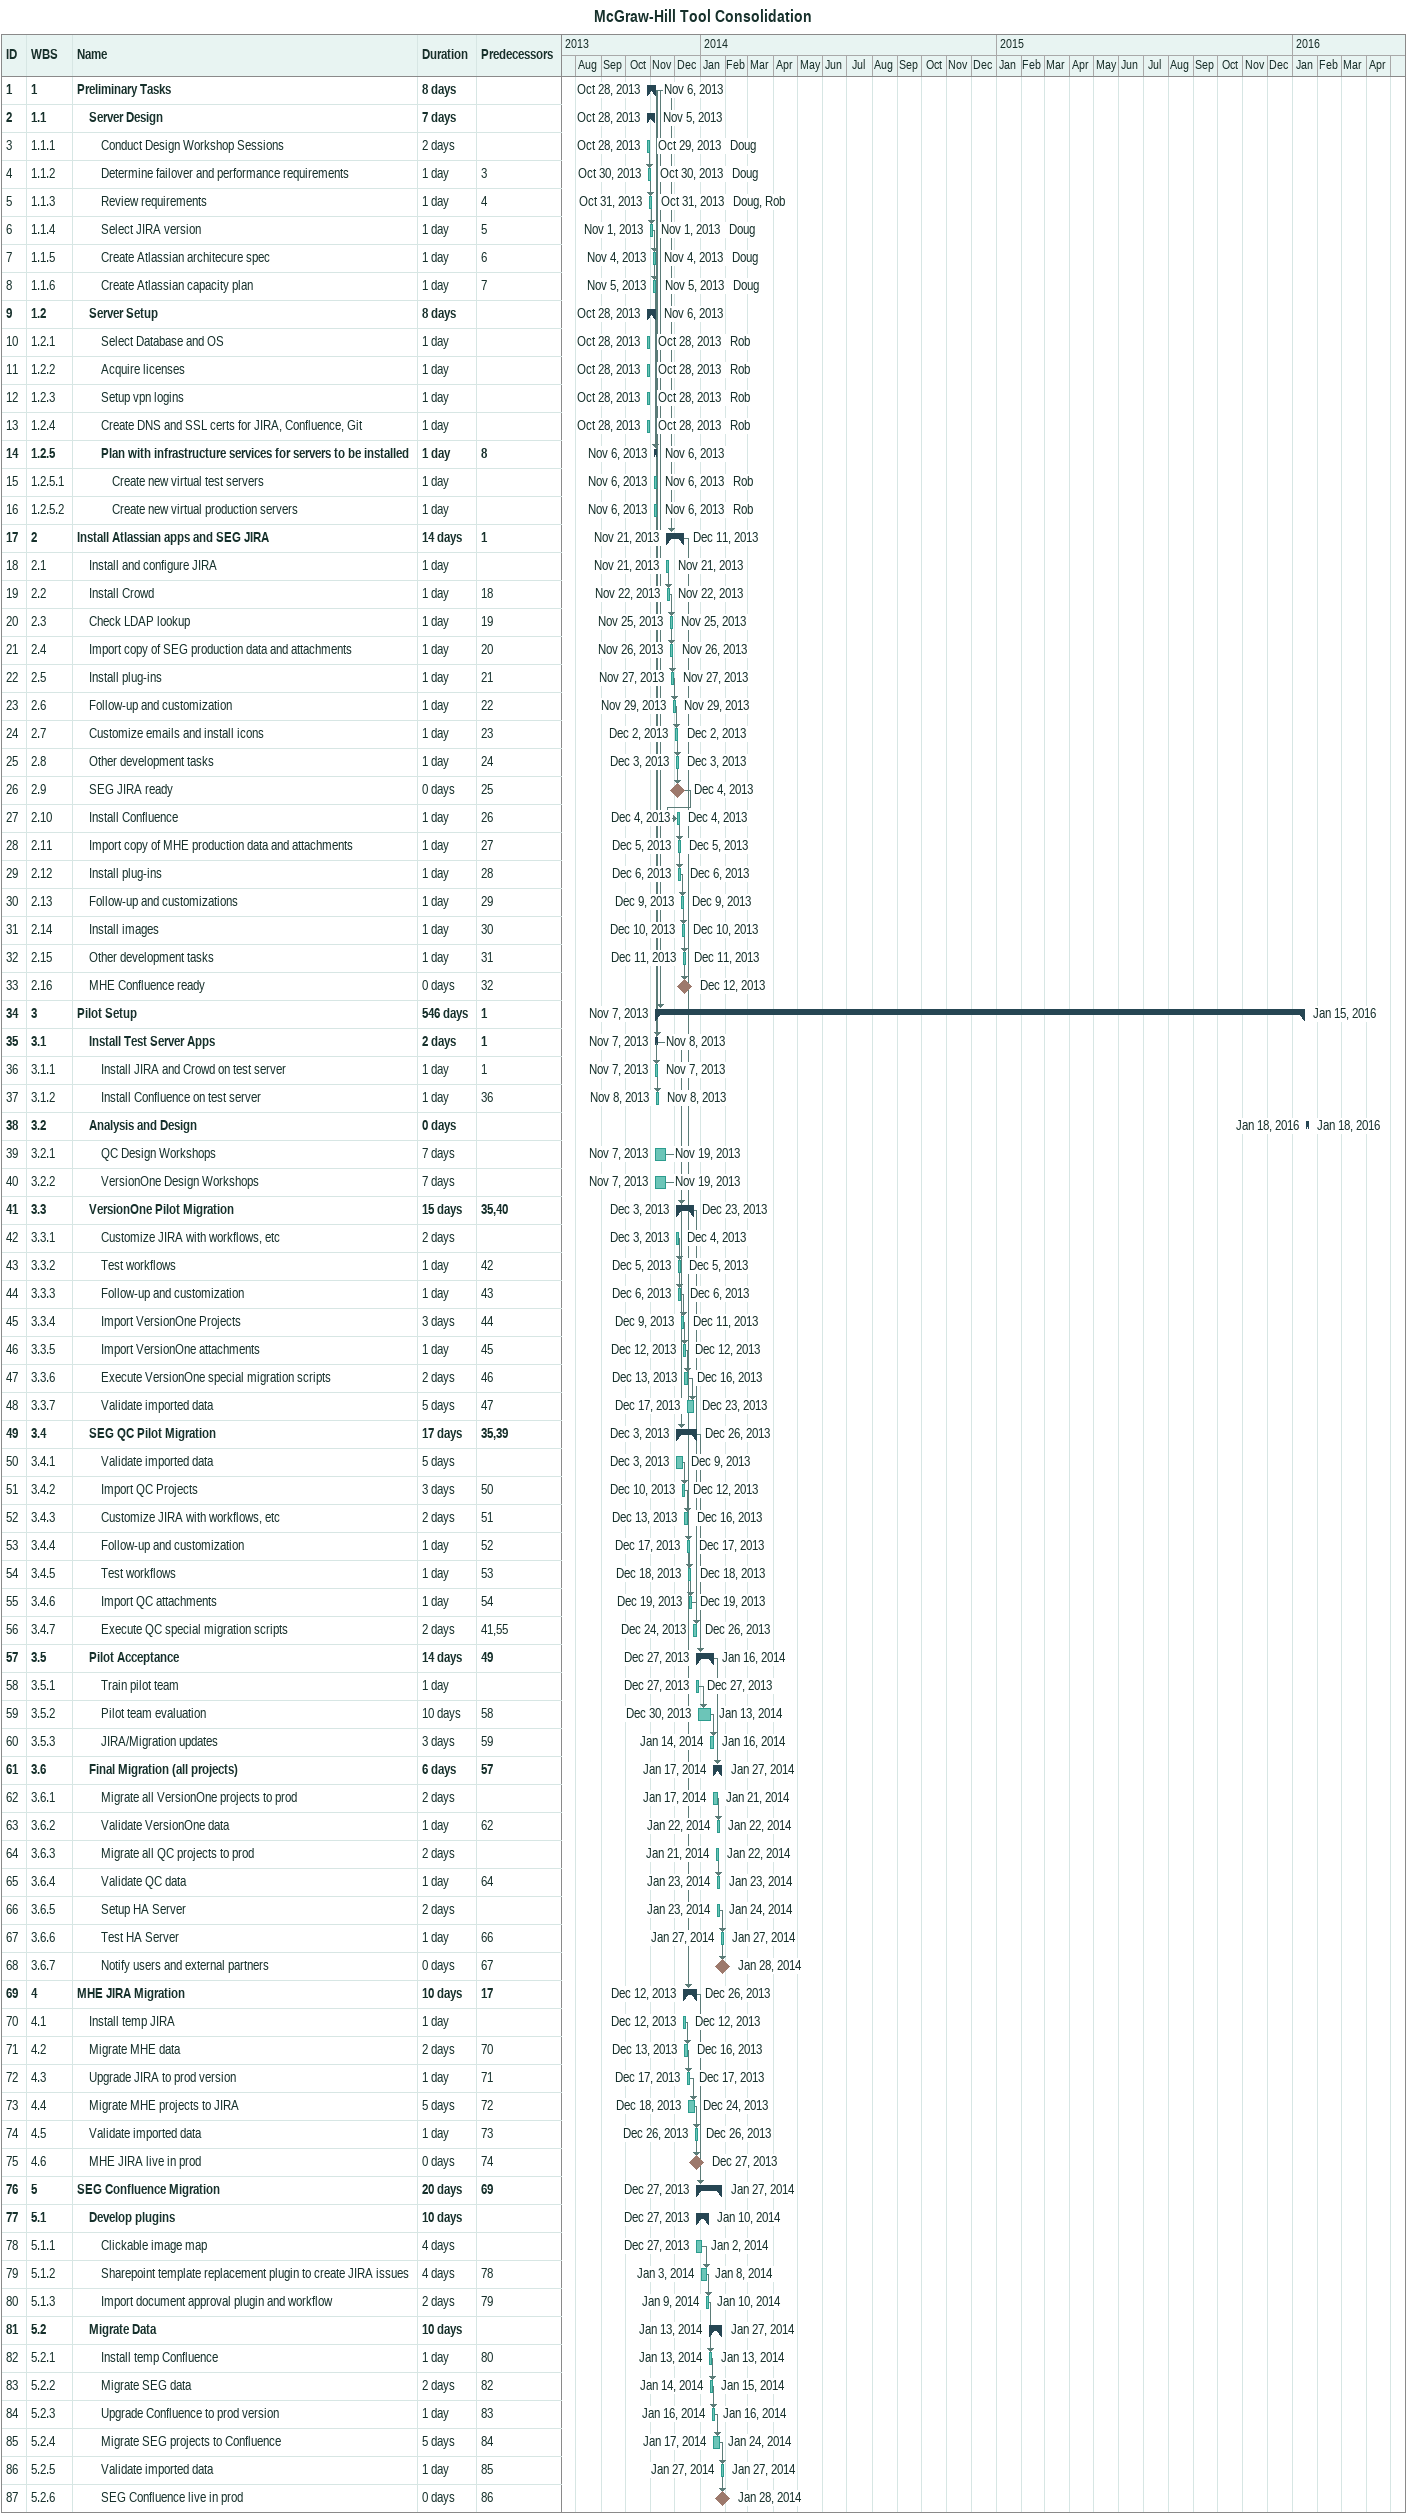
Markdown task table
McGraw-Hill Tool Consolidation

| ID | WBS | Task | Duration | Start | Finish | Predecessors | Resources |
|---|---|---|---|---|---|---|---|
| 1 | 1 | **Preliminary Tasks** | 8d | 2013-10-28 | 2013-11-06 |  |  |
| 2 | 1.1 | **Server Design** | 7d | 2013-10-28 | 2013-11-05 |  |  |
| 3 | 1.1.1 | Conduct Design Workshop Sessions | 2d | 2013-10-28 | 2013-10-29 |  | Doug |
| 4 | 1.1.2 | Determine failover and performance requirements | 1d | 2013-10-30 | 2013-10-30 | 3 | Doug |
| 5 | 1.1.3 | Review requirements | 1d | 2013-10-31 | 2013-10-31 | 4 | Doug, Rob |
| 6 | 1.1.4 | Select JIRA version | 1d | 2013-11-01 | 2013-11-01 | 5 | Doug |
| 7 | 1.1.5 | Create Atlassian architecure spec | 1d | 2013-11-04 | 2013-11-04 | 6 | Doug |
| 8 | 1.1.6 | Create Atlassian capacity plan | 1d | 2013-11-05 | 2013-11-05 | 7 | Doug |
| 9 | 1.2 | **Server Setup** | 8d | 2013-10-28 | 2013-11-06 |  |  |
| 10 | 1.2.1 | Select Database and OS | 1d | 2013-10-28 | 2013-10-28 |  | Rob |
| 11 | 1.2.2 | Acquire licenses | 1d | 2013-10-28 | 2013-10-28 |  | Rob |
| 12 | 1.2.3 | Setup vpn logins | 1d | 2013-10-28 | 2013-10-28 |  | Rob |
| 13 | 1.2.4 | Create DNS and SSL certs for JIRA, Confluence, Git | 1d | 2013-10-28 | 2013-10-28 |  | Rob |
| 14 | 1.2.5 | **Plan with infrastructure services for servers to be installed** | 1d | 2013-11-06 | 2013-11-06 | 8 |  |
| 15 | 1.2.5.1 | Create new virtual test servers | 1d | 2013-11-06 | 2013-11-06 |  | Rob |
| 16 | 1.2.5.2 | Create new virtual production servers | 1d | 2013-11-06 | 2013-11-06 |  | Rob |
| 17 | 2 | **Install Atlassian apps and SEG JIRA** | 14d | 2013-11-21 | 2013-12-11 | 1 |  |
| 18 | 2.1 | Install and configure JIRA | 1d | 2013-11-21 | 2013-11-21 |  |  |
| 19 | 2.2 | Install Crowd | 1d | 2013-11-22 | 2013-11-22 | 18 |  |
| 20 | 2.3 | Check LDAP lookup | 1d | 2013-11-25 | 2013-11-25 | 19 |  |
| 21 | 2.4 | Import copy of SEG production data and attachments | 1d | 2013-11-26 | 2013-11-26 | 20 |  |
| 22 | 2.5 | Install plug-ins | 1d | 2013-11-27 | 2013-11-27 | 21 |  |
| 23 | 2.6 | Follow-up and customization | 1d | 2013-11-29 | 2013-11-29 | 22 |  |
| 24 | 2.7 | Customize emails and install icons | 1d | 2013-12-02 | 2013-12-02 | 23 |  |
| 25 | 2.8 | Other development tasks | 1d | 2013-12-03 | 2013-12-03 | 24 |  |
| 26 | 2.9 | SEG JIRA ready | 0d | 2013-12-04 | 2013-12-04 | 25 |  |
| 27 | 2.10 | Install Confluence | 1d | 2013-12-04 | 2013-12-04 | 26 |  |
| 28 | 2.11 | Import copy of MHE production data and attachments | 1d | 2013-12-05 | 2013-12-05 | 27 |  |
| 29 | 2.12 | Install plug-ins | 1d | 2013-12-06 | 2013-12-06 | 28 |  |
| 30 | 2.13 | Follow-up and customizations | 1d | 2013-12-09 | 2013-12-09 | 29 |  |
| 31 | 2.14 | Install images | 1d | 2013-12-10 | 2013-12-10 | 30 |  |
| 32 | 2.15 | Other development tasks | 1d | 2013-12-11 | 2013-12-11 | 31 |  |
| 33 | 2.16 | MHE Confluence ready | 0d | 2013-12-12 | 2013-12-12 | 32 |  |
| 34 | 3 | **Pilot Setup** | 546d | 2013-11-07 | 2016-01-15 | 1 |  |
| 35 | 3.1 | **Install Test Server Apps** | 2d | 2013-11-07 | 2013-11-08 | 1 |  |
| 36 | 3.1.1 | Install JIRA and Crowd on test server | 1d | 2013-11-07 | 2013-11-07 | 1 |  |
| 37 | 3.1.2 | Install Confluence on test server | 1d | 2013-11-08 | 2013-11-08 | 36 |  |
| 38 | 3.2 | **Analysis and Design** | 0d | 2016-01-18 | 2016-01-18 |  |  |
| 39 | 3.2.1 | QC Design Workshops | 7d | 2013-11-07 | 2013-11-19 |  |  |
| 40 | 3.2.2 | VersionOne Design Workshops | 7d | 2013-11-07 | 2013-11-19 |  |  |
| 41 | 3.3 | **VersionOne Pilot Migration** | 15d | 2013-12-03 | 2013-12-23 | 35, 40 |  |
| 42 | 3.3.1 | Customize JIRA with workflows, etc | 2d | 2013-12-03 | 2013-12-04 |  |  |
| 43 | 3.3.2 | Test workflows | 1d | 2013-12-05 | 2013-12-05 | 42 |  |
| 44 | 3.3.3 | Follow-up and customization | 1d | 2013-12-06 | 2013-12-06 | 43 |  |
| 45 | 3.3.4 | Import VersionOne Projects | 3d | 2013-12-09 | 2013-12-11 | 44 |  |
| 46 | 3.3.5 | Import VersionOne attachments | 1d | 2013-12-12 | 2013-12-12 | 45 |  |
| 47 | 3.3.6 | Execute VersionOne special migration scripts | 2d | 2013-12-13 | 2013-12-16 | 46 |  |
| 48 | 3.3.7 | Validate imported data | 5d | 2013-12-17 | 2013-12-23 | 47 |  |
| 49 | 3.4 | **SEG QC Pilot Migration** | 17d | 2013-12-03 | 2013-12-26 | 35, 39 |  |
| 50 | 3.4.1 | Validate imported data | 5d | 2013-12-03 | 2013-12-09 |  |  |
| 51 | 3.4.2 | Import QC Projects | 3d | 2013-12-10 | 2013-12-12 | 50 |  |
| 52 | 3.4.3 | Customize JIRA with workflows, etc | 2d | 2013-12-13 | 2013-12-16 | 51 |  |
| 53 | 3.4.4 | Follow-up and customization | 1d | 2013-12-17 | 2013-12-17 | 52 |  |
| 54 | 3.4.5 | Test workflows | 1d | 2013-12-18 | 2013-12-18 | 53 |  |
| 55 | 3.4.6 | Import QC attachments | 1d | 2013-12-19 | 2013-12-19 | 54 |  |
| 56 | 3.4.7 | Execute QC special migration scripts | 2d | 2013-12-24 | 2013-12-26 | 41, 55 |  |
| 57 | 3.5 | **Pilot Acceptance** | 14d | 2013-12-27 | 2014-01-16 | 49 |  |
| 58 | 3.5.1 | Train pilot team | 1d | 2013-12-27 | 2013-12-27 |  |  |
| 59 | 3.5.2 | Pilot team evaluation | 10d | 2013-12-30 | 2014-01-13 | 58 |  |
| 60 | 3.5.3 | JIRA/Migration updates | 3d | 2014-01-14 | 2014-01-16 | 59 |  |
| 61 | 3.6 | **Final Migration (all projects)** | 6d | 2014-01-17 | 2014-01-27 | 57 |  |
| 62 | 3.6.1 | Migrate all VersionOne projects to prod | 2d | 2014-01-17 | 2014-01-21 |  |  |
| 63 | 3.6.2 | Validate VersionOne data | 1d | 2014-01-22 | 2014-01-22 | 62 |  |
| 64 | 3.6.3 | Migrate all QC projects to prod | 2d | 2014-01-21 | 2014-01-22 |  |  |
| 65 | 3.6.4 | Validate QC data | 1d | 2014-01-23 | 2014-01-23 | 64 |  |
| 66 | 3.6.5 | Setup HA Server | 2d | 2014-01-23 | 2014-01-24 |  |  |
| 67 | 3.6.6 | Test HA Server | 1d | 2014-01-27 | 2014-01-27 | 66 |  |
| 68 | 3.6.7 | Notify users and external partners | 0d | 2014-01-28 | 2014-01-28 | 67 |  |
| 69 | 4 | **MHE JIRA Migration** | 10d | 2013-12-12 | 2013-12-26 | 17 |  |
| 70 | 4.1 | Install temp JIRA | 1d | 2013-12-12 | 2013-12-12 |  |  |
| 71 | 4.2 | Migrate MHE data | 2d | 2013-12-13 | 2013-12-16 | 70 |  |
| 72 | 4.3 | Upgrade JIRA to prod version | 1d | 2013-12-17 | 2013-12-17 | 71 |  |
| 73 | 4.4 | Migrate MHE projects to JIRA | 5d | 2013-12-18 | 2013-12-24 | 72 |  |
| 74 | 4.5 | Validate imported data | 1d | 2013-12-26 | 2013-12-26 | 73 |  |
| 75 | 4.6 | MHE JIRA live in prod | 0d | 2013-12-27 | 2013-12-27 | 74 |  |
| 76 | 5 | **SEG Confluence Migration** | 20d | 2013-12-27 | 2014-01-27 | 69 |  |
| 77 | 5.1 | **Develop plugins** | 10d | 2013-12-27 | 2014-01-10 |  |  |
| 78 | 5.1.1 | Clickable image map | 4d | 2013-12-27 | 2014-01-02 |  |  |
| 79 | 5.1.2 | Sharepoint template replacement plugin to create JIRA issues | 4d | 2014-01-03 | 2014-01-08 | 78 |  |
| 80 | 5.1.3 | Import document approval plugin and workflow | 2d | 2014-01-09 | 2014-01-10 | 79 |  |
| 81 | 5.2 | **Migrate Data** | 10d | 2014-01-13 | 2014-01-27 |  |  |
| 82 | 5.2.1 | Install temp Confluence | 1d | 2014-01-13 | 2014-01-13 | 80 |  |
| 83 | 5.2.2 | Migrate SEG data | 2d | 2014-01-14 | 2014-01-15 | 82 |  |
| 84 | 5.2.3 | Upgrade Confluence to prod version | 1d | 2014-01-16 | 2014-01-16 | 83 |  |
| 85 | 5.2.4 | Migrate SEG projects to Confluence | 5d | 2014-01-17 | 2014-01-24 | 84 |  |
| 86 | 5.2.5 | Validate imported data | 1d | 2014-01-27 | 2014-01-27 | 85 |  |
| 87 | 5.2.6 | SEG Confluence live in prod | 0d | 2014-01-28 | 2014-01-28 | 86 |  |
